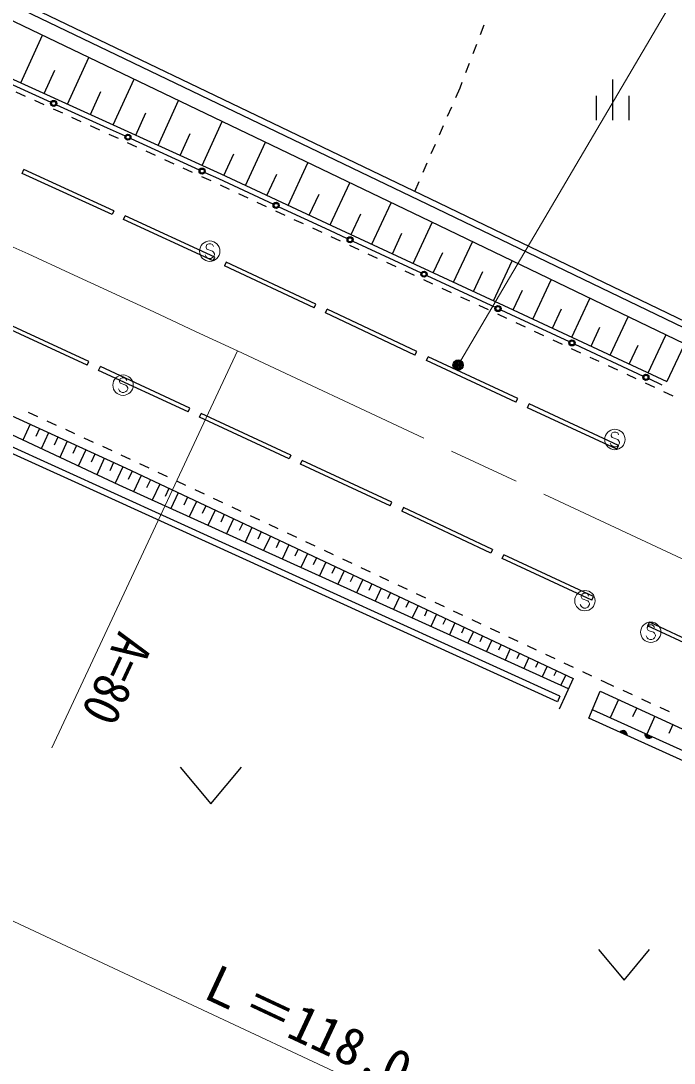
# Model space of a CAD drawing. Units: millimetres at full size, sheet at 1:1000; details may follow other scales. Extents: x 40000 to 680000, y 20000 to 380000.
# Drawn here: x 281172 to 313211, y 263155 to 314276 of the extents above; entities that cross this region are included whole.
import ezdxf
from ezdxf.enums import TextEntityAlignment as Align

# ---------------------------------------------------------------- set-up
doc = ezdxf.new("R2010")
doc.units = ezdxf.units.MM
doc.header["$LTSCALE"] = 1000
doc.header["$PDMODE"] = 32
doc.header["$PDSIZE"] = 500
doc.linetypes.add('CHAIN', pattern=[18.5, 12, -1.5, 3.5, -1.5])
for name, color, linetype, lineweight in [('M-BGD', 7, 'Continuous', 25), ('M-BGD-HTXT', 7, 'Continuous', 13), ('M-BMK', 2, 'CHAIN', 13), ('M-STR-HTXT', 7, 'Continuous', 13), ('M-STR-STRC', 7, 'Continuous', 25)]:
    doc.layers.add(name, color=color, linetype=linetype, lineweight=lineweight)
doc.styles.add('ＭＳ ゴシック', font='')
doc.styles.get('ＭＳ ゴシック').set_extended_font_data('MS Gothic')

msp = doc.modelspace()

# ---------------------------------------------------------------- linework, layer by layer
at = {"layer": 'M-BGD'}
for p, q in [((303717, 313607), (303897, 314074)), ((281173, 311233), (282236, 313574)), ((303359, 312674), (303538, 313140)), ((283464, 310193), (284505, 312484)), ((282319, 310713), (282839, 311859)), ((303000, 311740), (303180, 312207)), ((279980, 311500), (282647, 310289)), ((285707, 309174), (286732, 311414)), ((310189, 311399), (310189, 309399)), ((302503, 310513), (302712, 310990)), ((302712, 310990), (302821, 311273)), ((280932, 310794), (281387, 310587)), ((281842, 310380), (282297, 310173)), ((284586, 309683), (285095, 310805)), ((287906, 308168), (288911, 310367)), ((309389, 310599), (309389, 309399)), ((310989, 310599), (310989, 309399)), ((282753, 309967), (283208, 309760)), ((282920, 310165), (285409, 309035)), ((302102, 309597), (302303, 310055)), ((283663, 309553), (284118, 309346)), ((286806, 308671), (287309, 309770)), ((290063, 307181), (291051, 309339)), ((284574, 309140), (285029, 308933)), ((285409, 309035), (286288, 308633)), ((301701, 308681), (301901, 309139)), ((285484, 308726), (285939, 308518)), ((286393, 308310), (286848, 308102)), ((286560, 308508), (289925, 306969)), ((288985, 307674), (289478, 308753)), ((292185, 306201), (293171, 308320)), ((287303, 307894), (287757, 307686)), ((291126, 306694), (291619, 307753)), ((301300, 307765), (301500, 308223)), ((288212, 307478), (288667, 307270)), ((294279, 305227), (295253, 307320)), ((300898, 306849), (301099, 307307)), ((281236, 306797), (281319, 306979)), ((285644, 304781), (281236, 306797)), ((285727, 304963), (281319, 306979)), ((289121, 307062), (289576, 306854)), ((290198, 306845), (290868, 306538)), ((293232, 305714), (293719, 306760)), ((290031, 306646), (290486, 306438)), ((290868, 306538), (293555, 305288)), ((290940, 306229), (291393, 306018)), ((296346, 304264), (297308, 306332)), ((300489, 305914), (300698, 306391)), ((291846, 305807), (292300, 305596)), ((295312, 304746), (295794, 305779)), ((292753, 305385), (293206, 305174)), ((298388, 303316), (299337, 305357)), ((285727, 304963), (285644, 304781)), ((286200, 304529), (286284, 304711)), ((290680, 302683), (286284, 304711)), ((293660, 304963), (294113, 304752)), ((293827, 305161), (296301, 304010)), ((297367, 303790), (297842, 304811)), ((290596, 302501), (286200, 304529)), ((294566, 304541), (295020, 304330)), ((300404, 302379), (301340, 304394)), ((295473, 304119), (295926, 303908)), ((296301, 304010), (297181, 303601)), ((296380, 303698), (296833, 303487)), ((299396, 302847), (299864, 303855)), ((297286, 303276), (297740, 303065)), ((297453, 303474), (300809, 301915)), ((302391, 301455), (303314, 303443)), ((290596, 302501), (290680, 302683)), ((298193, 302855), (298647, 302644)), ((301397, 301917), (301859, 302911)), ((315855, 302987), (312845, 296583)), ((291242, 302439), (291158, 302257)), ((295555, 300199), (291158, 302257)), ((295640, 300380), (291242, 302439)), ((299100, 302433), (299554, 302223)), ((304350, 300545), (305261, 302504)), ((300007, 302012), (300460, 301801)), ((301081, 301789), (304436, 300229)), ((303371, 301000), (303826, 301980)), ((300914, 301590), (301367, 301380)), ((301821, 301169), (302274, 300958)), ((306284, 299645), (307185, 301577)), ((302728, 300748), (303181, 300537)), ((305317, 300096), (305768, 301062)), ((308192, 298754), (309083, 300663)), ((295555, 300199), (295640, 300380)), ((296113, 299950), (296198, 300131)), ((300585, 298066), (296198, 300131)), ((303635, 300326), (304088, 300115)), ((304708, 300103), (305204, 299873)), ((307238, 299199), (307683, 300154)), ((284506, 297576), (280115, 299590)), ((300500, 297885), (296113, 299950)), ((304541, 299905), (304995, 299694)), ((305204, 299873), (308063, 298543)), ((310077, 297874), (310956, 299759)), ((284423, 297394), (280031, 299408)), ((305448, 299483), (305901, 299271)), ((309134, 298314), (309574, 299257)), ((306354, 299059), (306807, 298847)), ((307260, 298636), (307713, 298424)), ((311938, 297006), (312807, 298867)), ((300500, 297885), (300585, 298066)), ((308166, 298212), (308619, 298000)), ((308335, 298416), (311690, 296856)), ((311008, 297440), (311442, 298371)), ((284423, 297394), (284506, 297576)), ((301064, 297623), (301148, 297804)), ((305452, 295571), (301064, 297623)), ((305537, 295752), (301148, 297804)), ((309071, 297789), (309524, 297577)), ((284988, 297135), (285072, 297316)), ((289376, 295105), (284988, 297135)), ((289460, 295287), (285072, 297316)), ((309977, 297365), (310430, 297153)), ((310883, 296942), (311336, 296730)), ((311789, 296518), (312242, 296306)), ((311962, 296729), (312601, 296432)), ((312695, 296095), (313148, 295883)), ((305452, 295571), (305537, 295752)), ((306021, 295303), (306105, 295485)), ((310488, 293456), (306105, 295485)), ((281539, 295077), (281993, 294868)), ((289376, 295105), (289460, 295287)), ((289929, 294840), (290013, 295021)), ((294413, 292980), (290013, 295021)), ((310404, 293274), (306021, 295303)), ((281626, 294487), (281270, 293712)), ((282448, 294660), (282902, 294451)), ((294329, 292798), (289929, 294840)), ((282080, 294278), (281902, 293891)), ((282534, 294070), (282176, 293288)), ((283356, 294243), (283811, 294034)), ((282989, 293861), (282810, 293470)), ((283443, 293653), (283082, 292864)), ((283898, 293445), (283717, 293050)), ((284265, 293826), (284720, 293618)), ((310404, 293274), (310488, 293456)), ((284352, 293236), (283987, 292440)), ((284807, 293028), (284624, 292630)), ((285174, 293409), (285629, 293201)), ((286083, 292992), (286538, 292784)), ((294413, 292980), (294329, 292798)), ((285261, 292819), (284893, 292017)), ((285716, 292611), (285532, 292210)), ((286990, 292571), (287443, 292359)), ((294891, 292537), (294975, 292718)), ((299279, 290487), (294891, 292537)), ((299364, 290669), (294975, 292718)), ((286170, 292402), (285799, 291593)), ((286624, 292191), (286434, 291788)), ((287076, 291978), (286701, 291181)), ((287895, 292146), (288348, 291933)), ((287529, 291766), (287341, 291367)), ((287981, 291553), (287612, 290769)), ((288801, 291721), (289253, 291508)), ((307611, 281157), (285759, 291100)), ((288434, 291341), (288249, 290948)), ((288886, 291128), (288523, 290356)), ((289339, 290915), (289157, 290529)), ((289706, 291296), (290158, 291083)), ((307487, 280884), (285635, 290827)), ((289791, 290703), (289434, 289943)), ((290244, 290490), (290065, 290110)), ((290611, 290870), (291063, 290658)), ((291516, 290445), (291968, 290233)), ((299279, 290487), (299364, 290669)), ((299934, 290401), (299849, 290220)), ((304309, 288344), (299934, 290401)), ((290696, 290277), (290345, 289530)), ((291149, 290065), (290973, 289691)), ((292421, 290020), (292873, 289807)), ((304224, 288163), (299849, 290220)), ((291601, 289852), (291256, 289117)), ((292054, 289639), (291881, 289272)), ((292506, 289427), (292167, 288705)), ((293326, 289595), (293779, 289382)), ((292959, 289214), (292789, 288853)), ((293411, 289001), (293078, 288292)), ((294231, 289170), (294684, 288957)), ((293864, 288789), (293697, 288434)), ((294317, 288576), (293989, 287879)), ((294769, 288364), (294605, 288015)), ((295136, 288744), (295589, 288532)), ((304309, 288344), (304224, 288163)), ((295222, 288151), (294900, 287466)), ((295674, 287938), (295513, 287596)), ((296041, 288319), (296494, 288106)), ((296946, 287894), (297399, 287681)), ((304775, 287904), (304859, 288085)), ((309175, 285857), (304775, 287904)), ((309259, 286038), (304859, 288085)), ((296127, 287726), (295811, 287054)), ((296579, 287513), (296421, 287177)), ((297851, 287469), (298304, 287256)), ((297032, 287300), (296722, 286641)), ((297484, 287088), (297329, 286758)), ((297937, 286875), (297633, 286228)), ((298757, 287043), (299209, 286831)), ((298389, 286662), (298237, 286339)), ((298842, 286450), (298544, 285815)), ((299662, 286618), (300114, 286406)), ((299294, 286237), (299145, 285920)), ((299747, 286024), (299455, 285402)), ((300199, 285812), (300053, 285501)), ((300567, 286193), (301019, 285980)), ((301472, 285768), (301924, 285555)), ((309175, 285857), (309259, 286038)), ((300652, 285599), (300365, 284990)), ((301104, 285387), (300961, 285082)), ((302377, 285343), (302829, 285130)), ((301557, 285174), (301276, 284577)), ((302010, 284961), (301869, 284663)), ((302462, 284749), (302187, 284164)), ((303282, 284917), (303735, 284705)), ((311994, 284791), (311909, 284610)), ((316368, 282734), (311994, 284791)), ((302915, 284536), (302777, 284244)), ((303367, 284323), (303098, 283751)), ((304187, 284492), (304640, 284280)), ((316282, 282553), (311909, 284610)), ((303820, 284111), (303685, 283825)), ((304272, 283898), (304009, 283338)), ((305092, 284067), (305545, 283854)), ((304725, 283685), (304593, 283406)), ((305177, 283473), (304920, 282926)), ((305630, 283260), (305501, 282987)), ((305997, 283642), (306450, 283429)), ((306902, 283217), (307355, 283004)), ((306082, 283047), (305831, 282513)), ((306535, 282835), (306409, 282568)), ((307808, 282791), (308260, 282579)), ((306987, 282622), (306742, 282100)), ((307440, 282410), (307317, 282148)), ((307892, 282197), (307653, 281687)), ((308713, 282366), (309165, 282153)), ((308266, 282021), (307576, 280516)), ((309618, 281941), (309787, 281861)), ((309787, 281861), (310242, 281652)), ((309033, 280076), (309578, 281407)), ((310696, 281443), (311150, 281235)), ((307611, 281157), (307487, 280884)), ((310487, 280989), (310078, 280099)), ((311604, 281026), (312059, 280817)), ((311377, 280580), (311173, 280135)), ((312268, 280170), (311865, 279294)), ((312513, 280608), (312967, 280399)), ((313144, 279767), (312943, 279329)), ((288993, 277680), (290493, 275880)), ((290493, 275880), (291993, 277680)), ((309505, 268731), (310755, 267231)), ((310755, 267231), (312005, 268731))]:
    msp.add_line(p, q, dxfattribs=at)
for points in [[(270539, 327779), (274225, 318541), (275526, 317574), (301116, 305279), (313662, 299232)], [(246464, 323670), (254843, 321346), (263348, 318492), (268972, 316350), (274534, 314112), (280081, 311729), (285512, 309263), (290973, 306765), (296407, 304236), (305309, 300099), (312845, 296583)], [(313793, 299502), (301246, 305550), (275681, 317832), (274404, 318781)], [(313713, 298431), (300813, 304648), (275162, 316973), (273808, 317979)], [(231387, 308201), (232164, 309293), (232622, 311286), (238925, 309997), (248158, 307639), (257242, 304704), (266218, 301249), (275249, 297411), (286329, 292330), (308266, 282021)], [(308034, 281515), (285988, 291505), (274926, 296679), (265918, 300508), (256975, 303950), (247935, 306870), (238746, 309217), (232990, 310428)], [(285635, 290827), (274706, 295789), (263085, 300527), (251233, 304649), (239168, 307867)], [(285759, 291100), (274825, 296064), (263191, 300807), (251321, 304936), (239236, 308159)], [(309578, 281407), (324856, 274382), (332966, 270745), (335332, 269720), (341092, 267400)], [(309218, 280486), (333513, 269491), (337920, 267558), (339820, 264873)], [(339644, 264343), (337625, 267196), (333330, 269080), (309033, 280076)]]:
    msp.add_lwpolyline(points, dxfattribs=at)
for centre, radius in [((282783, 310227), 150), ((282783, 310227), 120), ((282783, 310227), 100), ((286424, 308571), 150), ((286424, 308571), 120), ((286424, 308571), 100), ((290062, 306907), 150), ((290062, 306907), 120), ((290062, 306907), 100), ((293691, 305225), 150), ((293691, 305225), 120), ((293691, 305225), 100), ((297317, 303537), 150), ((297317, 303537), 120), ((297317, 303537), 100), ((300945, 301852), 150), ((300945, 301852), 120), ((300945, 301852), 100), ((304572, 300166), 150), ((304572, 300166), 120), ((304572, 300166), 100), ((308199, 298479), 150), ((308199, 298479), 120), ((308199, 298479), 100), ((311826, 296792), 150), ((311826, 296792), 120), ((311826, 296792), 100)]:
    msp.add_circle(centre, radius, dxfattribs=at)
for centre, radius, start, end in [((310699, 279258), 208, 351.9114, 139.391), ((310699, 279258), 167, 356.1385, 135.1639), ((310699, 279258), 125, 3.4693, 127.8331), ((310699, 279258), 100, 11.3365, 119.9659), ((311975, 279302), 208, 171.9114, 319.391), ((311975, 279302), 167, 176.1385, 315.1639), ((311975, 279302), 125, 183.4693, 307.8331), ((311975, 279302), 100, 191.3365, 299.9658)]:
    msp.add_arc(centre, radius, start, end, dxfattribs=at)
at = {"layer": 'M-BGD-HTXT'}
for p, q in [((290300, 303299), (290254, 303208)), ((290254, 303208), (290254, 303162)), ((290254, 303162), (290300, 303071)), ((290391, 303344), (290300, 303299)), ((290482, 303344), (290391, 303344)), ((290572, 303299), (290482, 303344)), ((290618, 303208), (290572, 303299)), ((290254, 302708), (290209, 302799)), ((290300, 302662), (290254, 302708)), ((290300, 303071), (290572, 302981)), ((290391, 302617), (290300, 302662)), ((290572, 302662), (290482, 302617)), ((290572, 302981), (290618, 302935)), ((290618, 302708), (290572, 302662)), ((290618, 302935), (290663, 302844)), ((290663, 302799), (290618, 302708)), ((290663, 302844), (290663, 302799)), ((290482, 302617), (290391, 302617)), ((286047, 296726), (286002, 296635)), ((286002, 296635), (286002, 296589)), ((286002, 296589), (286047, 296498)), ((286138, 296771), (286047, 296726)), ((286229, 296771), (286138, 296771)), ((286320, 296726), (286229, 296771)), ((286365, 296635), (286320, 296726)), ((286002, 296135), (285956, 296226)), ((286047, 296089), (286002, 296135)), ((286047, 296498), (286320, 296407)), ((286138, 296044), (286047, 296089)), ((286229, 296044), (286138, 296044)), ((286320, 296089), (286229, 296044)), ((286320, 296407), (286365, 296362)), ((286365, 296135), (286320, 296089)), ((286365, 296362), (286411, 296271)), ((286411, 296226), (286365, 296135)), ((286411, 296271), (286411, 296226)), ((310169, 294062), (310124, 293971)), ((310124, 293971), (310124, 293926)), ((310260, 294108), (310169, 294062)), ((310351, 294108), (310260, 294108)), ((310442, 294062), (310351, 294108)), ((310488, 293971), (310442, 294062)), ((310124, 293471), (310079, 293562)), ((310124, 293926), (310169, 293835)), ((310169, 293426), (310124, 293471)), ((310169, 293835), (310442, 293744)), ((310442, 293744), (310488, 293699)), ((310488, 293471), (310442, 293426)), ((310488, 293699), (310533, 293608)), ((310533, 293562), (310488, 293471)), ((310533, 293608), (310533, 293562)), ((310260, 293381), (310169, 293426)), ((310351, 293381), (310260, 293381)), ((310442, 293426), (310351, 293381)), ((308698, 286156), (308653, 286065)), ((308653, 286065), (308653, 286020)), ((308653, 286020), (308698, 285929)), ((308789, 286202), (308698, 286156)), ((308698, 285929), (308971, 285838)), ((308880, 286202), (308789, 286202)), ((308971, 286156), (308880, 286202)), ((309017, 286065), (308971, 286156)), ((308971, 285838), (309017, 285793)), ((309017, 285793), (309062, 285702)), ((308653, 285565), (308607, 285656)), ((308698, 285520), (308653, 285565)), ((308789, 285474), (308698, 285520)), ((308880, 285474), (308789, 285474)), ((308971, 285520), (308880, 285474)), ((309017, 285565), (308971, 285520)), ((309062, 285656), (309017, 285565)), ((309062, 285702), (309062, 285656)), ((311929, 284608), (311883, 284517)), ((311883, 284517), (311883, 284472)), ((311883, 284472), (311929, 284381)), ((312020, 284654), (311929, 284608)), ((311929, 284381), (312201, 284290)), ((312110, 284654), (312020, 284654)), ((312201, 284608), (312110, 284654)), ((312247, 284517), (312201, 284608)), ((312201, 284290), (312247, 284244)), ((312247, 284244), (312292, 284154)), ((311883, 284017), (311838, 284108)), ((311929, 283972), (311883, 284017)), ((312020, 283926), (311929, 283972)), ((312110, 283926), (312020, 283926)), ((312201, 283972), (312110, 283926)), ((312247, 284017), (312201, 283972)), ((312292, 284108), (312247, 284017)), ((312292, 284154), (312292, 284108))]:
    msp.add_line(p, q, dxfattribs=at)
for centre in [(290436, 302981), (286183, 296407), (310306, 293744), (308835, 285838), (312065, 284290)]:
    msp.add_circle(centre, 500, dxfattribs=at)
at = {"layer": 'M-BMK'}
msp.add_line((317699, 285981), (291789, 298088), dxfattribs=at)
msp.add_lwpolyline([(291789, 298088), (289739, 299045), (287688, 300001), (285636, 300954), (283581, 301902), (281524, 302843), (279462, 303776), (277396, 304699), (275325, 305610), (273248, 306509), (271165, 307392), (269075, 308258), (266977, 309106), (264871, 309934), (262757, 310740), (260634, 311522), (258501, 312279), (256359, 313008), (254902, 313486)], dxfattribs=at)
at = {"layer": 'M-STR-HTXT'}
for p, q in [((302742, 297612), (320126, 327161)), ((291789, 298088), (282692, 278618)), ((326085, 248949), (258673, 280448))]:
    msp.add_line(p, q, dxfattribs=at)
at = {"layer": 'M-STR-STRC'}
for radius in [250, 200, 150, 100, 50, 20]:
    msp.add_circle((302615, 297396), radius, dxfattribs=at)
msp.add_point((302615, 297396), dxfattribs=at)

# ---------------------------------------------------------------- texts
at = {"layer": 'M-STR-HTXT', "style": 'ＭＳ ゴシック', "width": 0.9}
msp.add_text('A=80', height=1833, rotation=244.955, dxfattribs=at).set_placement((284556, 282608), align=Align.BOTTOM_CENTER)
at = {"layer": 'M-STR-HTXT', "style": 'ＭＳ ゴシック'}
msp.add_text('Ｌ＝118.0', height=1833, rotation=334.955, dxfattribs=at).set_placement((294452, 263722), align=Align.BOTTOM_CENTER)

doc.saveas('drawing.dxf')
